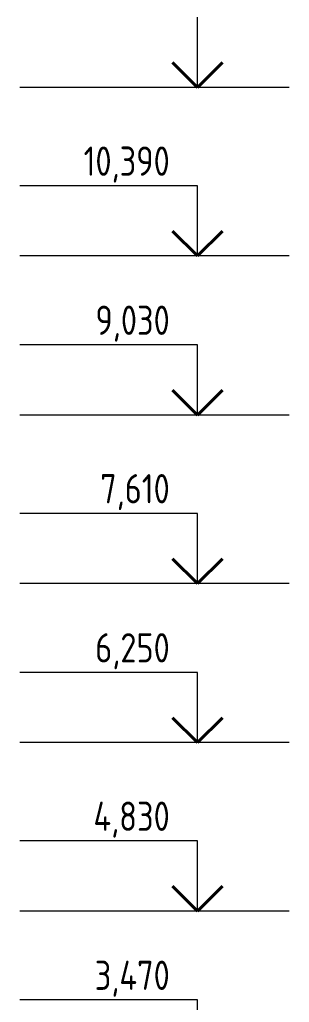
# Model space of a CAD drawing. Header units: millimetres. Extents: x 83035 to 329678, y -103769 to 22061.
# Drawn here: x 214598 to 216901, y 2919 to 11319 of the extents above; entities that cross this region are included whole.
import ezdxf

# ---------------------------------------------------------------- set-up
doc = ezdxf.new("R2010")
doc.units = ezdxf.units.MM
doc.header["$LTSCALE"] = 10
doc.layers.add('Символьный', color=3, linetype='Continuous', lineweight=30)
doc.layers.add('Текст разрез', color=244, linetype='Continuous', lineweight=20)
doc.styles.add('big 3.5', font='', dxfattribs={"height": 125})
doc.styles.get('big 3.5').set_extended_font_data('GOST type A')

msp = doc.modelspace()

# ---------------------------------------------------------------- linework, layer by layer
at = {"layer": 'Символьный', "color": 0, "lineweight": 20}
for p, q in [((216116.495, 10739.76), (216116.495, 11339.76)), ((216900.618, 10739.76), (214597.951, 10739.76)), ((216116.495, 9899.22), (214597.951, 9899.22)), ((216116.495, 9299.22), (216116.495, 9899.22)), ((216900.618, 9299.22), (214597.951, 9299.22)), ((216116.495, 8539.22), (214597.951, 8539.22)), ((216116.495, 7939.22), (216116.495, 8539.22)), ((216900.618, 7939.22), (214597.951, 7939.22)), ((216116.495, 7099.22), (214597.951, 7099.22)), ((216116.495, 6499.22), (216116.495, 7099.22)), ((216900.618, 6499.22), (214597.951, 6499.22)), ((216116.495, 5739.22), (214597.951, 5739.22)), ((216116.495, 5139.22), (216116.495, 5739.22)), ((216900.618, 5139.22), (214597.951, 5139.22)), ((216116.495, 4299.22), (214597.951, 4299.22)), ((216116.495, 3699.22), (216116.495, 4299.22)), ((216900.618, 3699.22), (214597.951, 3699.22)), ((216116.495, 2939.76), (214597.951, 2939.76)), ((216116.495, 2339.76), (216116.495, 2939.76))]:
    msp.add_line(p, q, dxfattribs=at)
at = {"layer": 'Символьный', "color": 0, "lineweight": 40}
for p, q in [((216116.495, 10739.76), (215904.363, 10951.892)), ((216116.495, 10739.76), (216328.627, 10951.892)), ((216116.495, 9299.22), (215904.363, 9511.352)), ((216116.495, 9299.22), (216328.627, 9511.352)), ((216116.495, 7939.22), (215904.363, 8151.352)), ((216116.495, 7939.22), (216328.627, 8151.352)), ((216116.495, 6499.22), (215904.363, 6711.352)), ((216116.495, 6499.22), (216328.627, 6711.352)), ((216116.495, 5139.22), (215904.363, 5351.352)), ((216116.495, 5139.22), (216328.627, 5351.352)), ((216116.495, 3699.22), (215904.363, 3911.352)), ((216116.495, 3699.22), (216328.627, 3911.352))]:
    msp.add_line(p, q, dxfattribs=at)

# ---------------------------------------------------------------- texts
at = {"layer": 'Текст разрез', "color": 0, "lineweight": 20, "ltscale": 0.5, "char_height": 250, "width": 669.79155, "attachment_point": 3, "style": 'big 3.5'}
for s, insert in [('10,390', (215879.651, 10234.762)), ('9,030', (215879.651, 8874.762)), ('7,610', (215879.651, 7434.762)), ('6,250', (215879.651, 6074.762)), ('4,830', (215879.651, 4634.762)), ('3,470', (215879.651, 3275.302))]:
    msp.add_mtext(s, dxfattribs=dict(at, insert=insert))

doc.saveas('drawing.dxf')
